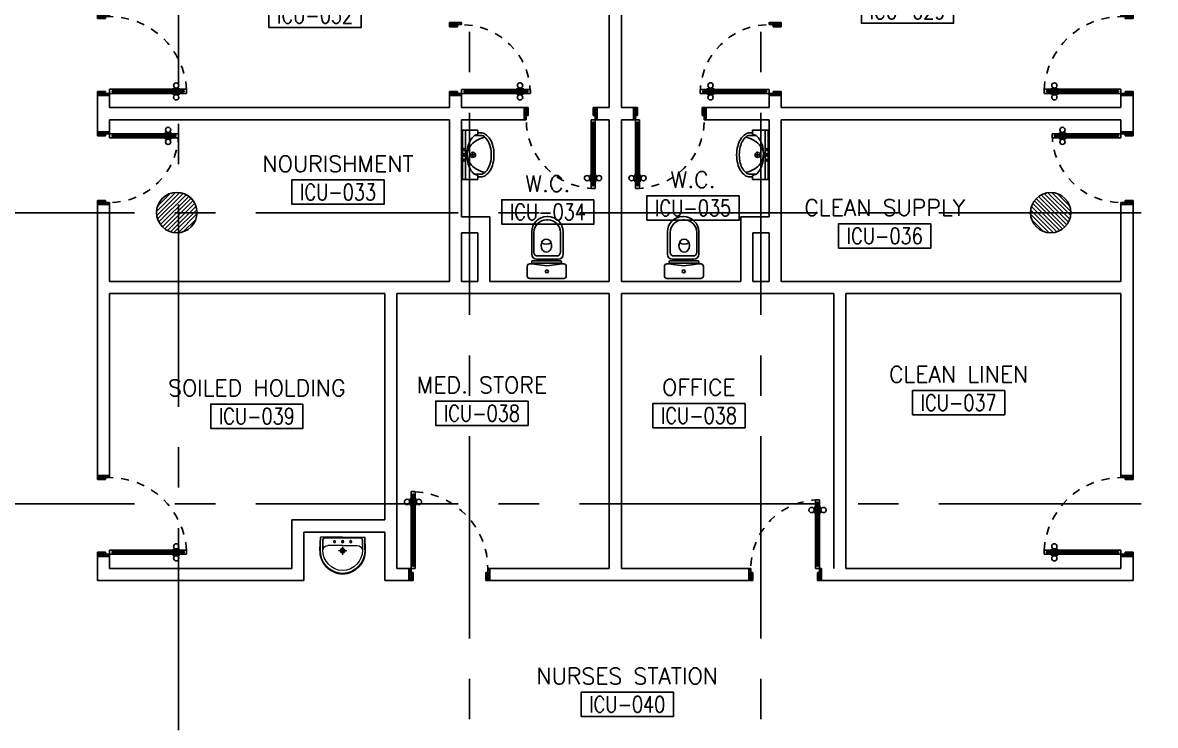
# Model space of a CAD drawing. Extents: x -0.3 to 93.5, y -1.1 to 78.4.
# Drawn here: x 17.47 to 31.47, y 13.81 to 22.5 of the extents above; entities that cross this region are included whole.
import ezdxf
from ezdxf.enums import TextEntityAlignment as Align

# ---------------------------------------------------------------- set-up
doc = ezdxf.new("R2010")
doc.units = 0
doc.header["$MEASUREMENT"] = 0
for name, pattern in [('CENTERX2', [4, 2.5, -0.5, 0.5, -0.5]), ('DASHED', [0.75, 0.5, -0.25]), ('HIDDEN', [0.375, 0.25, -0.125])]:
    doc.linetypes.add(name, pattern=pattern)
for name, color, linetype in [('AXES', 11, 'CENTERX2'), ('DOOR', 7, 'CONTINUOUS'), ('FIX', 11, 'CONTINUOUS'), ('HAT', 11, 'CONTINUOUS'), ('RM-BOX', 11, 'CONTINUOUS'), ('RM-NAME', 11, 'CONTINUOUS'), ('RM-NO', 11, 'CONTINUOUS'), ('SUNI-FUR', 11, 'CONTINUOUS'), ('WALL', 11, 'CONTINUOUS')]:
    doc.layers.add(name, color=color, linetype=linetype)
doc.styles.add('ROMANS', font='ROMANS.shx', dxfattribs={"width": 0.6})

# ---------------------------------------------------------------- blocks, each defined once
blk = doc.blocks.new('DOOR90')
at = {"layer": 'DOOR', "color": 0, "linetype": 'ByBlock'}
for p, q in [((-150, 0), (-150, -25)), ((-150, 0), (0, 0)), ((0, -50), (0, 0)), ((-1000, -25), (-1000, -75)), ((-1000, -75), (-1000, -25)), ((-950, -25), (-1000, -25)), ((-950, -75), (-1000, -75)), ((-970, -42), (-970, -58)), ((-950, -42), (-970, -42)), ((-950, -58), (-970, -58)), ((-950, -25), (-950, -42)), ((-950, -58), (-950, -75)), ((-918, -25), (-918, -18)), ((-828, -18), (-918, -18)), ((-918, -75), (-918, -82)), ((-828, -82), (-918, -82)), ((-905, -18), (-905, -9)), ((-905, -9), (-840, -9)), ((-905, -18), (-840, -18)), ((-905, -82), (-905, -91)), ((-905, -82), (-840, -82)), ((-905, -91), (-840, -91)), ((-840, -18), (-840, -9)), ((-840, -82), (-840, -91)), ((-828, -25), (-828, -18)), ((-828, -75), (-828, -82)), ((-200, -42), (-200, -25)), ((-200, -25), (-150, -25)), ((-180, -42), (-200, -42)), ((-200, -75), (-200, -58)), ((-200, -58), (-180, -58)), ((-150, -75), (-200, -75)), ((-180, -58), (-180, -42)), ((-150, -75), (-150, -25)), ((-150, -25), (-100, -25)), ((-100, -25), (-100, -50)), ((-100, -50), (0, -50)), ((-150, -900), (-150, -875)), ((-150, -875), (-100, -875)), ((0, -900), (-150, -900)), ((-150, -900), (0, -900)), ((-100, -850), (0, -850)), ((-100, -875), (-100, -850)), ((0, -850), (0, -900))]:
    blk.add_line(p, q, dxfattribs=at)
at = {"layer": 'DOOR', "color": 9, "linetype": 'ByBlock'}
for p, q in [((0, -50), (-114, 0)), ((0, -50), (-40, 0)), ((0, -50), (-100, -37)), ((0, -850), (-114, -900)), ((0, -850), (-100, -863)), ((0, -850), (-40, -900))]:
    blk.add_line(p, q, dxfattribs=at)
at = {"layer": 'DOOR', "linetype": 'ByBlock'}
for p, q in [((-200, -25), (-950, -25)), ((-200, -42), (-950, -42)), ((-200, -58), (-950, -58)), ((-950, -75), (-200, -75))]:
    blk.add_line(p, q, dxfattribs=at)
at = {"layer": 'DOOR', "color": 0, "linetype": 'ByBlock'}
for centre in [(-873, 24), (-873, -124)]:
    blk.add_circle(centre, 32.4, dxfattribs=at)
at = {"layer": 'DOOR', "color": 9, "linetype": 'ByBlock'}
for centre, radius, start, end in [((0, -50), 154, 161.1053, 166.2858), ((0, -50), 134, 158.1598, 169.28), ((0, -50), 94.4, 148.0182, 180), ((0, -50), 74.4, 137.7764, 180), ((0, -50), 114, 154.0838, 167.3774), ((0, -50), 54.4, 113.2074, 180), ((0, -50), 34.4, 90, 180), ((0, -50), 14.4, 90, 180), ((0, -850), 154, 193.7142, 198.8947), ((0, -850), 134, 190.72, 201.8402), ((0, -850), 94.4, 180, 211.9818), ((0, -850), 74.4, 180, 222.2236), ((0, -850), 54.4, 180, 246.7926), ((0, -850), 34.4, 180, 270), ((0, -850), 14.4, 180, 270)]:
    blk.add_arc(centre, radius, start, end, dxfattribs=at)
at = {"layer": 'DOOR', "linetype": 'HIDDEN', "ltscale": 0.5}
blk.add_arc((-150, -25), 850, 180, 270, dxfattribs=at)
blk = doc.blocks.new('3')
at = {"layer": 'FIX', "linetype": 'Continuous'}
for p, q in [((-0.304, -0.192), (-0.304, 0)), ((-0.304, 0), (0.304, 0)), ((0.304, 0), (0.304, -0.192)), ((-0.304, -0.039), (0.304, -0.039)), ((-0.032, -0.13), (0.032, -0.13)), ((-0.016, -0.021), (0.015, -0.021)), ((0, -0.005), (0, -0.037)), ((0, -0.098), (0, -0.162)), ((-0.254, -0.192), (-0.304, -0.192)), ((-0.271, -0.192), (-0.271, -0.228)), ((-0.239, -0.15), (-0.254, -0.192)), ((-0.239, -0.15), (-0.239, -0.228)), ((0.254, -0.192), (0.239, -0.15)), ((0.239, -0.228), (0.239, -0.15)), ((0.304, -0.192), (0.254, -0.192)), ((0.271, -0.228), (0.271, -0.192))]:
    blk.add_line(p, q, dxfattribs=at)
for centre, radius in [((-0.065, -0.021), 0.0124), ((0, -0.13), 0.0325), ((0, -0.021), 0.0155), ((0.065, -0.021), 0.0124)]:
    blk.add_circle(centre, radius, dxfattribs=at)
for centre, radius, start, end in [((-0.085, -0.267), 0.193, 117.0377, 142.6695), ((-0.034, -0.367), 0.306, 101.9363, 117.0377), ((0.04, -0.297), 0.25, 119.7236, 144.0392), ((0, -0.527), 0.469, 90, 101.9363), ((-0.003, -0.228), 0.168, 88.8322, 118.5559), ((0.008, -0.528), 0.47, 79.0105, 90.9468), ((0.012, -0.189), 0.13, 60.5546, 95.1464), ((-0.054, -0.312), 0.27, 36.9422, 61.2578), ((0.028, -0.365), 0.307, 61.8122, 76.9135), ((0.085, -0.267), 0.193, 37.3305, 62.9623), ((-0.171, -0.228), 0.101, 180, 214.673), ((-0.171, -0.228), 0.068, 180, 214.673), ((-0.089, -0.171), 0.167, 214.673, 239.0867), ((0.204, -0.373), 0.433, 163.2739, 167.2641), ((0.104, -0.343), 0.328, 144.0392, 163.2739), ((-0.104, -0.343), 0.328, 16.7261, 35.9608), ((0.083, -0.16), 0.18, 300.9133, 325.327), ((-0.204, -0.373), 0.433, 12.625, 16.7261), ((0.187, -0.234), 0.0525, 326.7916, 6.9107), ((0.191, -0.235), 0.0807, 325.327, 5.4461), ((-0.089, -0.171), 0.2, 214.673, 239.0867), ((-0.035, -0.081), 0.305, 239.0867, 256.0699), ((-0.035, -0.081), 0.272, 239.0867, 256.0699), ((0, 0.062), 0.452, 256.0699, 270), ((0, 0.062), 0.419, 256.0699, 270), ((0, 0.062), 0.419, 270, 283.9301), ((0, 0.062), 0.452, 270, 283.9301), ((0.035, -0.081), 0.272, 283.9301, 300.9133), ((0.035, -0.081), 0.305, 283.9301, 300.9133), ((0.083, -0.16), 0.212, 300.9133, 325.327)]:
    blk.add_arc(centre, radius, start, end, dxfattribs=at)
blk = doc.blocks.new('2')
at = {"layer": 'FIX', "linetype": 'Continuous'}
for p, q in [((0.014, 0.724), (-0.005, 0.724)), ((0.014, 0.765), (0.004, 0.765)), ((-0.185, 0.576), (-0.185, 0.3)), ((-0.159, 0.57), (-0.159, 0.32)), ((0.168, 0.32), (0.168, 0.57)), ((0.203, 0.3), (0.203, 0.576)), ((-0.065, 0.438), (-0.07, 0.406)), ((-0.005, 0.487), (-0.029, 0.481)), ((0.019, 0.481), (-0.005, 0.487)), ((0.06, 0.406), (0.055, 0.438)), ((-0.07, 0.406), (-0.065, 0.375)), ((-0.029, 0.331), (-0.005, 0.326)), ((-0.005, 0.326), (0.019, 0.331)), ((0.057, 0.377), (0.06, 0.406)), ((-0.241, 0.03), (-0.241, 0.15)), ((-0.211, 0.18), (-0.17, 0.18)), ((-0.186, 0.199), (-0.186, 0.208)), ((-0.176, 0.218), (0.172, 0.218)), ((0.172, 0.189), (-0.176, 0.189)), ((-0.122, 0.237), (0.009, 0.237)), ((-0.113, 0.279), (0.008, 0.279)), ((0.001, 0.279), (0.123, 0.279)), ((0.008, 0.279), (0.001, 0.279)), ((0.009, 0.237), (0.14, 0.237)), ((0.174, 0.18), (0.211, 0.18)), ((0.174, 0.18), (0.174, 0.18)), ((0.182, 0.208), (0.182, 0.199)), ((0.241, 0.15), (0.241, 0.03)), ((0.211, 0), (-0.211, 0))]:
    blk.add_line(p, q, dxfattribs=at)
blk.add_circle((0.002, 0.087), 0.0184, dxfattribs=at)
for centre, radius, start, end in [((0.004, 0.576), 0.189, 90, 180), ((-0.005, 0.57), 0.154, 90, 180), ((0.014, 0.576), 0.189, 0, 90), ((0.014, 0.57), 0.154, 0, 90), ((0.013, 0.412), 0.082, 141.0758, 161.504), ((-0.007, 0.537), 0.112, 239.4234, 302.9162), ((0.002, 0.421), 0.0682, 117.1532, 141.0758), ((-0.012, 0.421), 0.0682, 38.9242, 62.8468), ((-0.023, 0.412), 0.082, 18.496, 38.9242), ((-0.122, 0.3), 0.063, 180, 270), ((-0.116, 0.322), 0.0432, 183.5129, 273.5129), ((0.013, 0.401), 0.082, 198.496, 218.9242), ((0.002, 0.392), 0.0682, 218.9242, 242.8468), ((-0.012, 0.392), 0.0682, 297.1532, 321.0758), ((-0.029, 0.406), 0.0901, 321.0758, 341.504), ((0.125, 0.322), 0.0432, 266.4871, 356.4871), ((0.14, 0.3), 0.063, 270, 0), ((-0.211, 0.15), 0.03, 90, 180), ((-0.176, 0.208), 0.01, 90, 180), ((-0.176, 0.199), 0.01, 180, 270), ((-0.201, -0.252), 0.433, 79.7535, 85.8109), ((0.075, 1.126), 0.973, 258.1938, 265.7347), ((-0.07, 1.126), 0.973, 274.2653, 281.8062), ((0.206, -0.252), 0.433, 94.1891, 100.2465), ((0.172, 0.208), 0.01, 0, 90), ((0.172, 0.199), 0.01, 270, 0), ((0.211, 0.15), 0.03, 0, 90), ((-0.211, 0.03), 0.03, 180, 270), ((0.211, 0.03), 0.03, 270, 0)]:
    blk.add_arc(centre, radius, start, end, dxfattribs=at)
blk = doc.blocks.new('DOOR-10')
at = {"layer": 'DOOR', "color": 0, "linetype": 'ByBlock'}
for p, q in [((-83, 1005), (-92, 1005)), ((-92, 1005), (-92, 940)), ((-76, 1018), (-83, 1018)), ((-83, 928), (-83, 1018)), ((-83, 1005), (-83, 940)), ((-26, 1100), (-76, 1100)), ((-76, 1100), (-26, 1100)), ((-76, 1050), (-76, 1100)), ((-59, 1050), (-76, 1050)), ((-43, 1070), (-59, 1070)), ((-59, 1050), (-59, 1070)), ((-43, 1050), (-43, 1070)), ((-26, 1050), (-43, 1050)), ((-26, 1050), (-26, 1100)), ((-26, 1018), (-18, 1018)), ((-18, 928), (-18, 1018)), ((-18, 1005), (-9, 1005)), ((-18, 1005), (-18, 940)), ((-9, 1005), (-9, 940)), ((-83, 940), (-92, 940)), ((-76, 928), (-83, 928)), ((-26, 928), (-18, 928)), ((-18, 940), (-9, 940)), ((-1001, 0), (-1001, 150)), ((-1001, 150), (-976, 150)), ((-1001, 150), (-1001, 0)), ((-976, 150), (-976, 100)), ((-76, 200), (-59, 200)), ((-76, 150), (-76, 200)), ((-76, 150), (-26, 150)), ((-59, 200), (-59, 180)), ((-59, 180), (-43, 180)), ((-43, 200), (-26, 200)), ((-43, 180), (-43, 200)), ((-26, 200), (-26, 150)), ((-1, 150), (-26, 150)), ((-26, 150), (-26, 100)), ((-951, 0), (-1001, 0)), ((-976, 100), (-951, 100)), ((-951, 100), (-951, 0)), ((-51, 100), (-51, 0)), ((-26, 100), (-51, 100)), ((-51, 0), (-1, 0))]:
    blk.add_line(p, q, dxfattribs=at)
at = {"layer": 'DOOR', "linetype": 'ByBlock'}
for p, q in [((-76, 1050), (-76, 200)), ((-59, 200), (-59, 1050)), ((-43, 200), (-43, 1050)), ((-26, 200), (-26, 1050))]:
    blk.add_line(p, q, dxfattribs=at)
at = {"layer": 'DOOR', "color": 9, "linetype": 'ByBlock'}
for p, q in [((-1, 0), (-1, 150)), ((-951, 0), (-1001, 114)), ((-951, 0), (-1001, 40)), ((-951, 0), (-964, 100)), ((-51, 0), (-1, 114)), ((-51, 0), (-37, 100)), ((-51, 0), (-1, 40))]:
    blk.add_line(p, q, dxfattribs=at)
at = {"layer": 'DOOR', "color": 0, "linetype": 'ByBlock'}
for centre in [(-124, 973), (23, 973)]:
    blk.add_circle(centre, 32.4, dxfattribs=at)
at = {"layer": 'DOOR', "linetype": 'HIDDEN', "ltscale": 0.5}
blk.add_arc((-23, 149), 952, 93.1482, 179.9482, dxfattribs=at)
at = {"layer": 'DOOR', "color": 9, "linetype": 'ByBlock'}
for centre, radius, start, end in [((-951, 0), 154, 103.7142, 108.8947), ((-51, 0), 154, 71.1053, 76.2858), ((-951, 0), 134, 100.72, 111.8402), ((-951, 0), 94.4, 90, 121.9818), ((-951, 0), 74.4, 90, 132.2236), ((-951, 0), 54.4, 90, 156.7926), ((-951, 0), 34.4, 90, 180), ((-951, 0), 14.4, 90, 180), ((-51, 0), 94.4, 58.0182, 90), ((-51, 0), 74.4, 47.7764, 90), ((-51, 0), 54.4, 23.2074, 90), ((-51, 0), 34.4, 0, 90), ((-51, 0), 14.4, 0, 90), ((-51, 0), 134, 68.1598, 79.28), ((-51, 0), 114, 64.0838, 77.3774)]:
    blk.add_arc(centre, radius, start, end, dxfattribs=at)
blk = doc.blocks.new('RM1')
at = {"layer": 'RM-BOX'}
blk.add_lwpolyline([(570, -200), (-570, -200), (-570, -500), (570, -500)], close=True, dxfattribs=at)
at = {"layer": 'RM-NAME', "style": 'ROMANS'}
for tag, p in [('ROOMNAME1', (0, 324)), ('ROOMNAME2', (0, 0))]:
    blk.add_attdef(tag, text='', height=200, dxfattribs=at).set_placement(p, align=Align.MIDDLE)
at = {"layer": 'RM-NO', "style": 'ROMANS', "width": 0.8}
blk.add_attdef('ROOMNO', text='', height=200, dxfattribs=at).set_placement((0, -350), align=Align.MIDDLE)
blk = doc.blocks.new('LAV1')
at = {"layer": 'FIX', "linetype": 'ByBlock', "ltscale": 0.3}
for p, q in [((-280, 210), (-275, 50)), ((-245, 210), (-245, 85)), ((245, 210), (245, 85)), ((280, 210), (275, 50)), ((0, 60), (-220, 60)), ((0, 60), (220, 60))]:
    blk.add_line(p, q, dxfattribs=at)
at = {"layer": 'FIX', "linetype": 'Continuous', "lineweight": 20}
for p, q in [((-275, 210), (-275, 50)), ((0, 155), (-181, 155)), ((0, 155), (181, 155)), ((275, 210), (275, 50)), ((0, 50), (-275, 50)), ((0, 50), (-252, 50)), ((0, 50), (252, 50)), ((0, 50), (275, 50))]:
    blk.add_line(p, q, dxfattribs=at)
at = {"layer": 'FIX', "linetype": 'DASHED', "lineweight": 20, "ltscale": 0.05}
for p, q in [((50, 220), (-50, 220)), ((0, 170), (0, 270)), ((0, 170), (0, 270))]:
    blk.add_line(p, q, dxfattribs=at)
at = {"layer": 'FIX', "lineweight": 20}
for p, q in [((16, 107), (-15, 107)), ((0, 92), (0, 123))]:
    blk.add_line(p, q, dxfattribs=at)
for centre, radius in [((0, 220), 29.5), ((0, 220), 22.5), ((0, 107), 15.5)]:
    blk.add_circle(centre, radius, dxfattribs=at)
at = {"layer": 'FIX', "linetype": 'HIDDEN', "lineweight": 20, "ltscale": 0.05}
for centre in [(-100, 107), (100, 107)]:
    blk.add_circle(centre, 12.4, dxfattribs=at)
at = {"layer": 'FIX', "linetype": 'ByBlock', "ltscale": 0.3}
for centre, radius, start, end in [((7, 220), 287, 91.3776, 182.0064), ((-7, 220), 287, 357.9936, 88.6224), ((-220, 85), 24.9, 179.7021, 269.9486), ((220, 85), 24.9, 270.0514, 0.2979)]:
    blk.add_arc(centre, radius, start, end, dxfattribs=at)
at = {"layer": 'FIX', "linetype": 'Continuous', "lineweight": 20}
for centre, radius, start, end in [((8, 217), 283, 91.6988, 181.351), ((8, 212), 253, 91.7328, 180.4884), ((-8, 217), 283, 358.649, 88.3012), ((-8, 212), 253, 359.5116, 88.2672), ((-179, 222), 66.9, 190.2006, 268.0786), ((179, 222), 66.9, 271.9214, 349.7994)]:
    blk.add_arc(centre, radius, start, end, dxfattribs=at)

msp = doc.modelspace()

# ---------------------------------------------------------------- hatches: boundary and pattern name
at = {"layer": 'HAT'}
h = msp.add_hatch(dxfattribs=at)
h.set_pattern_fill('ANSI31', color=256, scale=0.3, style=0)
h.set_pattern_definition([(45, (-41.867943, -23.483337), (-0.026516504, 0.026516504), [])])
h.paths.add_polyline_path([(19.1224, 20.1511), (19.3724, 20.1511), (19.3724, 20.4011, 0.4142136)])
h.paths.add_polyline_path([(19.3724, 20.4011), (19.3724, 20.1511), (19.6224, 20.1511, 0.4142136)])
h.paths.add_polyline_path([(19.6224, 20.1511), (19.3724, 20.1511), (19.3724, 19.9011, 0.4142136)])
h.paths.add_polyline_path([(19.3724, 20.1511), (19.1224, 20.1511, 0.4142136), (19.3724, 19.9011)])
h = msp.add_hatch(dxfattribs=at)
h.set_pattern_fill('ANSI31', color=256, scale=0.3, style=0)
h.set_pattern_definition([(135, (91.413756, -23.484444), (0.026516504, 0.026516504), [])])
h.paths.add_polyline_path([(30.4235, 20.15), (30.1735, 20.15), (30.1735, 20.4, -0.4142136)])
h.paths.add_polyline_path([(30.1735, 20.4), (30.1735, 20.15), (29.9235, 20.15, -0.4142136)])
h.paths.add_polyline_path([(29.9235, 20.15), (30.1735, 20.15), (30.1735, 19.9, -0.4142136)])
h.paths.add_polyline_path([(30.1735, 20.15), (30.4235, 20.15, -0.4142136), (30.1735, 19.9)])

# ---------------------------------------------------------------- linework, layer by layer
at = {"layer": 'AXES'}
for p, q in [((22.9924, -1.1143), (22.9924, 77.6984)), ((22.9924, -1.1143), (22.9924, 77.6984)), ((26.5924, -1.1143), (26.5924, 77.6984)), ((26.5924, -1.1143), (26.5924, 77.6984)), ((19.3924, 5.75), (19.3924, 64.57)), ((0.35, 20.15), (24.7924, 20.15)), ((24.7924, 20.15), (40.9924, 20.15)), ((0.35, 16.55), (24.7924, 16.55)), ((24.7924, 16.55), (40.7457, 16.55))]:
    msp.add_line(p, q, dxfattribs=at)
at = {"layer": 'WALL'}
for p, q in [((24.7174, 21.45), (24.7174, 24.85)), ((24.8674, 21.45), (24.8674, 24.85)), ((18.3924, 21.6), (18.5424, 21.6)), ((18.3924, 21.6), (18.3924, 21.15)), ((18.5424, 21.6), (18.5424, 21.45)), ((22.7424, 21.6), (22.8924, 21.6)), ((22.7424, 21.6), (22.7424, 21.45)), ((22.8924, 21.45), (22.8924, 21.6)), ((22.8924, 21.6), (22.8924, 21.45)), ((26.6924, 21.45), (26.6924, 21.6)), ((26.8424, 21.6), (26.6924, 21.6)), ((26.6924, 21.6), (26.6924, 21.45)), ((26.8424, 21.6), (26.8424, 21.45)), ((31.0424, 21.45), (31.0424, 21.6)), ((31.1924, 21.6), (31.0424, 21.6)), ((31.1924, 21.6), (31.1924, 21.15)), ((22.7424, 21.45), (18.5424, 21.45)), ((23.6674, 21.45), (22.8924, 21.45)), ((23.6674, 21.3), (23.6674, 21.45)), ((23.6674, 21.3), (23.6674, 21.45)), ((24.5674, 21.3), (24.5674, 21.45)), ((24.7174, 21.45), (24.5674, 21.45)), ((24.5674, 21.3), (24.5674, 21.45)), ((25.0174, 21.45), (24.8674, 21.45)), ((25.0174, 21.3), (25.0174, 21.45)), ((25.9174, 21.3), (25.9174, 21.45)), ((26.6924, 21.45), (25.9174, 21.45)), ((31.0424, 21.45), (26.8424, 21.45)), ((22.7424, 21.3), (18.5424, 21.3)), ((18.5424, 21.3), (18.5424, 21.15)), ((22.7424, 21.3), (22.7424, 19.3)), ((22.8924, 21.3), (22.8924, 20.1)), ((23.6674, 21.3), (22.8924, 21.3)), ((24.7174, 21.3), (24.5674, 21.3)), ((24.7174, 19.3), (24.7174, 21.3)), ((25.0174, 21.3), (24.8674, 21.3)), ((24.8674, 19.3), (24.8674, 21.3)), ((26.6924, 21.3), (25.9174, 21.3)), ((26.6924, 21.3), (26.6924, 20.1)), ((31.0424, 21.3), (26.8424, 21.3)), ((26.8424, 21.3), (26.8424, 19.3)), ((31.0424, 21.15), (31.0424, 21.3)), ((18.3924, 21.15), (18.5424, 21.15)), ((31.1924, 21.15), (31.0424, 21.15)), ((18.3924, 20.25), (18.5424, 20.25)), ((18.3924, 20.25), (18.3924, 16.9)), ((18.5424, 20.25), (18.5424, 19.3)), ((31.1924, 20.25), (31.0424, 20.25)), ((31.0424, 19.3), (31.0424, 20.25)), ((31.1924, 20.25), (31.1924, 16.9)), ((22.8924, 20.1), (23.2424, 20.1)), ((23.2424, 19.3), (23.2424, 20.1)), ((26.3424, 19.3), (26.3424, 20.1)), ((26.3424, 20.1), (26.6924, 20.1)), ((22.8924, 19.9), (22.8924, 19.3)), ((22.8924, 19.9), (23.0924, 19.9)), ((23.0924, 19.3), (23.0924, 19.9)), ((26.4924, 19.3), (26.4924, 19.9)), ((26.4924, 19.9), (26.6924, 19.9)), ((26.6924, 19.9), (26.6924, 19.3)), ((22.7424, 19.3), (18.5424, 19.3)), ((23.0924, 19.3), (22.8924, 19.3)), ((24.7174, 19.3), (23.2424, 19.3)), ((26.3424, 19.3), (24.8674, 19.3)), ((26.6924, 19.3), (26.4924, 19.3)), ((31.0424, 19.3), (26.8424, 19.3)), ((21.9424, 19.15), (18.5424, 19.15)), ((18.5424, 19.15), (18.5424, 16.9)), ((21.9424, 16.35), (21.9424, 19.15)), ((22.0924, 15.75), (22.0924, 19.15)), ((24.7174, 19.15), (22.0924, 19.15)), ((24.7174, 15.75), (24.7174, 19.15)), ((27.4924, 19.15), (24.8674, 19.15)), ((24.8674, 15.75), (24.8674, 19.15)), ((27.4924, 15.75), (27.4924, 19.15)), ((31.0424, 19.15), (27.6424, 19.15)), ((27.6424, 15.75), (27.6424, 19.15)), ((31.0424, 16.9), (31.0424, 19.15)), ((18.5424, 16.9), (18.3924, 16.9)), ((31.1924, 16.9), (31.0424, 16.9)), ((20.7924, 15.75), (20.7924, 16.35)), ((21.9424, 16.35), (20.7924, 16.35)), ((20.9424, 15.6), (20.9424, 16.2)), ((21.9424, 16.2), (20.9424, 16.2)), ((21.9424, 15.6), (21.9424, 16.2)), ((18.5424, 15.9), (18.3924, 15.9)), ((18.3924, 15.9), (18.3924, 15.6)), ((18.5424, 15.9), (18.5424, 15.75)), ((31.0424, 15.75), (31.0424, 15.9)), ((31.1924, 15.9), (31.0424, 15.9)), ((31.1924, 15.9), (31.1924, 15.6)), ((20.7924, 15.75), (18.5424, 15.75)), ((22.2424, 15.75), (22.0924, 15.75)), ((22.2424, 15.6), (22.2424, 15.75)), ((23.2424, 15.6), (23.2424, 15.75)), ((24.7174, 15.75), (23.2424, 15.75)), ((26.4424, 15.75), (24.8674, 15.75)), ((26.4424, 15.6), (26.4424, 15.75)), ((27.3424, 15.6), (27.3424, 15.75)), ((27.4924, 15.75), (27.4924, 15.75)), ((31.0424, 15.75), (27.6424, 15.75)), ((20.9424, 15.6), (18.3924, 15.6)), ((22.2424, 15.6), (21.9424, 15.6)), ((26.4424, 15.6), (23.2424, 15.6)), ((31.1924, 15.6), (27.3424, 15.6))]:
    msp.add_line(p, q, dxfattribs=at)
for centre in [(19.3724, 20.1511), (30.1735, 20.15)]:
    msp.add_circle(centre, 0.25, dxfattribs=at)

# ---------------------------------------------------------------- block references
at = {"layer": 'DOOR', "color": 0, "linetype": 'ByBlock', "ltscale": 0.3, "yscale": 0.000999999996565748, "zscale": 0.001}
for p, xscale, rotation in [((18.3924, 21.5993), 0.000999999996565748, 270), ((31.1924, 21.5993), -0.000999999996565748, 90), ((18.3924, 15.8993), 0.000999999996565748, 270), ((31.1924, 15.8993), -0.000999999996565748, 90)]:
    msp.add_blockref('DOOR-10', p, dxfattribs=dict(at, xscale=xscale, rotation=rotation))
at = {"layer": 'DOOR', "color": 0, "linetype": 'ByBlock', "yscale": 0.000999999996565748, "zscale": 0.001}
for p, xscale, rotation in [((22.7424, 21.6), 0.0009999999892897904, 180), ((26.8424, 21.6), -0.0009999999892897904, 180), ((24.5674, 21.45), -0.000999999996565748, 270), ((25.0174, 21.45), 0.000999999996565748, 90)]:
    msp.add_blockref('DOOR90', p, dxfattribs=dict(at, xscale=xscale, rotation=rotation))
for p, xscale in [((18.3924, 21.15), -0.0009999999892897904), ((31.1924, 21.15), 0.0009999999892897904)]:
    msp.add_blockref('DOOR90', p, dxfattribs=dict(at, xscale=xscale))
at = {"layer": 'DOOR', "color": 0, "linetype": 'ByBlock', "ltscale": 0.3, "xscale": -0.0009999999892897904, "yscale": 0.000999999996565748, "zscale": 0.001}
msp.add_blockref('DOOR-10', (22.2417, 15.6), dxfattribs=at)
at = {"layer": 'FIX', "xscale": -0.0009999999892897904, "yscale": 0.000999999996565748, "zscale": 0.001, "rotation": 180}
msp.add_blockref('LAV1', (21.4222, 16.1887), dxfattribs=at)
at = {"layer": 'RM-NAME', "xscale": 0.0009999999892897904, "yscale": 0.000999999996565748, "zscale": 0.001}
for p, values in [((21.0818, 22.9405), {'ROOMNO': 'ICU-032', 'ROOMNAME2': 'MALE LOUNGE'}), ((28.4037, 22.9919), {'ROOMNO': 'ICU-029', 'ROOMNAME2': 'FEMALE LOUNGE'}), ((21.3655, 20.7546), {'ROOMNO': 'ICU-033', 'ROOMNAME2': 'NOURISHMENT'}), ((23.9589, 20.5088), {'ROOMNO': 'ICU-034', 'ROOMNAME2': 'W.C.'}), ((25.7542, 20.5588), {'ROOMNO': 'ICU-035', 'ROOMNAME2': 'W.C.'}), ((28.1227, 20.2127), {'ROOMNO': 'ICU-036', 'ROOMNAME2': 'CLEAN SUPPLY'}), ((29.0362, 18.1505), {'ROOMNO': 'ICU-037', 'ROOMNAME2': 'CLEAN LINEN'}), ((20.3618, 17.9827), {'ROOMNO': 'ICU-039', 'ROOMNAME2': 'SOILED HOLDING'}), ((23.1435, 18.0192), {'ROOMNO': 'ICU-038', 'ROOMNAME2': 'MED. STORE'}), ((25.8258, 17.99), {'ROOMNO': 'ICU-038', 'ROOMNAME2': 'OFFICE'}), ((24.9398, 14.42), {'ROOMNO': 'ICU-040', 'ROOMNAME2': 'NURSES STATION'})]:
    msp.add_blockref('RM1', p, dxfattribs=at).add_auto_attribs(values)
at = {"layer": 'SUNI-FUR', "rotation": 90}
msp.add_blockref('3', (22.9028, 20.8649), dxfattribs=at)
at = {"layer": 'SUNI-FUR', "xscale": -1, "rotation": 270}
msp.add_blockref('3', (26.6819, 20.8649), dxfattribs=at)
at = {"layer": 'SUNI-FUR'}
msp.add_blockref('2', (23.9452, 19.3366), dxfattribs=at)
at = {"layer": 'SUNI-FUR', "xscale": -1}
msp.add_blockref('2', (25.6396, 19.3366), dxfattribs=at)
at = {"layer": 'WALL', "xscale": 0.000999999996565748, "yscale": 0.000999999996565748, "zscale": 0.001, "rotation": 270}
msp.add_blockref('DOOR90', (27.3424, 15.6), dxfattribs=at)

doc.saveas('drawing.dxf')
